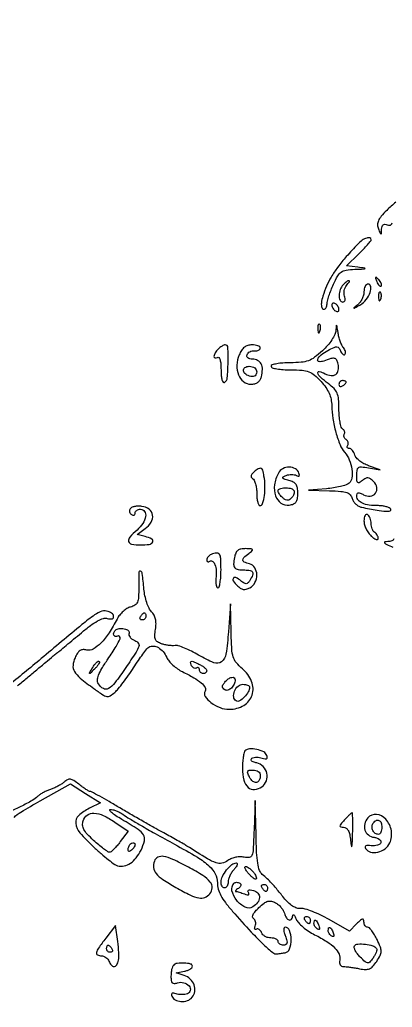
# Model space of a CAD drawing. Extents: x 50 to 925, y 21 to 441.
# Drawn here: x 615.7 to 719.9, y 164.6 to 441 of the extents above; entities that cross this region are included whole.
import ezdxf

# ---------------------------------------------------------------- set-up
doc = ezdxf.new("R2010")
doc.units = 0

msp = doc.modelspace()

# ---------------------------------------------------------------- linework, layer by layer
for points in [[(452.57679, 225.095507, -0.000001), (449.993678, 222.798179)], [(444.758148, 218.141907, -0.000001), (443, 216.578295, -0.004631)], [(720.907007, 389.898078, 0.018848), (719.638527, 388.857924, 0.015022), (718.349183, 387.645763, 0.020761), (716.818659, 385.985248, 0.070003), (716.031997, 384.739905, 0.107598), (715.7985, 383.640313, 0.097423), (716.028898, 382.5, 0.003701), (716.565278, 381.234869, 0.256661), (716.74154, 381.098094, 0.442593), (716.872336, 381.202982, 0.005925), (716.929715, 382.356989, -0.059804), (717.052576, 383.13162, -0.153591), (717.360683, 383.600292, -0.178557), (717.846057, 383.767111, -0.086228), (718.5, 383.638374, 0.086117), (719.163102, 383.507681, 0.195231), (719.632608, 383.68592, 0.155809), (719.9132, 384.183769, 0.051069)], [(720.395469, 295.674154, -0.1878), (719.768322, 295.147097, -0.076061), (718.650094, 294.948472, 0.055932), (717.843855, 294.838381, 0.571492), (717.767729, 294.578498, 0.098345), (718.352473, 294.159894, 0.007875), (720.102155, 293.400486, -0.022704)], [(615.04366, 254.547897, 0.003902), (617.754891, 256.801805, -0.000668), (620.447508, 259.069847, -0.000829), (622.959249, 261.172714, -0.000675), (625.074, 262.932424, -0.006243), (626, 263.681522, 0.005287), (626.884494, 264.394251, 0.000776), (628.659202, 265.86016, 0.000876), (630.751082, 267.599712, 0.000752), (632.946218, 269.437255, -0.014492), (635.471361, 271.435665, -0.034083), (637.491129, 272.736996, -0.046306), (639.080974, 273.431148, -0.157906), (640.196218, 273.437723, 0.102056), (641.431716, 273.30886, 0.353864), (641.96378, 273.834903, 0.251861), (641.621097, 274.686448, 0.082269), (640.414058, 275.394606, 0.169586), (638.691846, 275.447031, 0.077393), (636.64873, 274.434712, 0.019887), (633.083665, 271.700426, 0.000978), (621.69578, 262.186219, -0.005688), (612.252595, 254.44663, -0.045361)], [(614.106656, 217.759087, -0.065072), (616.025936, 219.260493, -0.005599), (621.433219, 222.375776), (629.866439, 227.109403), (634.076117, 224.451949), (638.285796, 221.794496), (635.175682, 220.288223, 0.072051), (632.181734, 218.262402, 0.237901), (631.356256, 216.101823, 0.154333), (632.505294, 213.446639, 0.028374), (636.274554, 209.570357, 0.007473), (638.477985, 207.607511, 0.010132), (640.529279, 205.90584, 0.007389), (642.283041, 204.55184, 0.103049), (643.002516, 204.215481, 0.108489), (644.874467, 204.185881, 0.09697), (646.671836, 204.932393, 0.082002), (648.287834, 206.439753, 0.053416), (649.624048, 208.620169, 0.048177), (650.569962, 211.237592, 0.205293), (650.3198, 212.844373, 0.110405), (648.83532, 214.34698, 0.009849), (644.283826, 217.149121, -0.013285), (642.548761, 218.233832, -0.032722), (641.35395, 219.143477, -0.08529), (640.879084, 219.725333, -0.570559), (641.027494, 219.982948, -0.067221), (641.752102, 219.893312, -0.028452), (642.68571, 219.589916, -0.027517), (643.660139, 219.147597, -0.032258), (644.527494, 218.621022, 0.016452), (646.470782, 217.355548, 0.004983), (649.499365, 215.563293, 0.003976), (653.571581, 213.250931, 0.001745), (659, 210.250079, -0.009695), (665.387003, 206.585547, -0.047855), (668.721522, 204.123932, -0.091785), (670.407749, 201.934041, -0.118836), (671, 199.477349, 0.066124), (671.239161, 197.676826, 0.055651), (671.944876, 195.885535, 0.042151), (673.223841, 193.893403, 0.017813), (675.25, 191.441507, 0.004644), (680.477511, 185.66467, 0.016521), (683.979717, 182.109164, 0.019441), (686.482595, 179.909383, 0.21071), (687.75, 179.562961, -0.000948), (688.296728, 179.64371, -0.000684), (688.906767, 179.731776, -0.000691), (689.486913, 179.8139, -0.001501), (689.932612, 179.875, 0.286951), (691.190258, 180.917476, 0.080642), (691.612078, 183.550533, 0.084219), (691.172149, 186.111443, 0.318297), (689.917762, 187, 0.327222), (689.65852, 186.809996, 0.084883), (689.583762, 186.265625, 0.053729), (689.697651, 185.458846, 0.02894), (690, 184.5, -0.020863), (690.427418, 183.21711, -0.122299), (690.453139, 182.512583, -0.245411), (690.143365, 182.135878, -0.100657), (689.475249, 182, -0.065993), (688.911294, 182.07476, -0.08322), (688.433354, 182.29375, -0.099231), (688.113687, 182.618653, -0.145887), (688, 183, 0.193529), (687.846416, 183.381936, 0.087393), (687.403281, 183.70625, 0.067241), (686.746082, 183.926353, 0.047258), (685.968615, 184, -0.067757), (685.149169, 184.111559, -0.062634), (684.365513, 184.438938, -0.066661), (683.734209, 184.922805, -0.104709), (683.36383, 185.494256, 0.063193), (683.078857, 186.025164, 0.094061), (682.699262, 186.38913, 0.121753), (682.288318, 186.531958, 0.162858), (681.90667, 186.442319, -0.138528), (681.620629, 186.360602, -0.316706), (681.44605, 186.482738, -0.141107), (681.423344, 186.823404, -0.038168), (681.579628, 187.346912, 0.074876), (681.712673, 187.950558, 0.07574), (681.661178, 188.56413, 0.081873), (681.438539, 189.09322, 0.114379), (681.075468, 189.453358, -0.266466), (680.834309, 189.898608, -0.111002), (681.006396, 190.585326, -0.062821), (681.609853, 191.482499, -0.026455), (682.623928, 192.527272, -0.024573), (684.063144, 193.735264, -0.091536), (685.115037, 194.265064, -0.126472), (686.095499, 194.296845, -0.068153), (687.236186, 193.873597, -0.054616), (688.039394, 193.323478, -0.040503), (688.796764, 192.558177, -0.041308), (689.40015, 191.70699, -0.06969), (689.736184, 190.900834, 0.07604), (690.278764, 189.644107, 0.186815), (691.07109, 189.051635, 0.321555), (691.742176, 189.296243, 0.137959), (692.063386, 190.25, -0.198518), (692.177178, 190.490083, -0.40045), (692.368893, 190.485186, -0.08082), (692.666887, 190.069695, -0.019537), (693.014399, 189.295315, 0.091743), (693.64659, 188.299673, 0.030417), (694.904112, 187.101396, 0.029105), (696.490334, 185.914785, 0.029253), (698.201013, 184.922595, -0.023192), (701.642013, 182.982142, -0.059423), (703.864404, 181.190301, -0.091053), (705.022996, 179.467137, -0.153412), (705.20549, 177.75, 0.073065), (705.168717, 177.052872, 0.117139), (705.358808, 176.49129, 0.136489), (705.753704, 176.13079, 0.117687), (706.301676, 176, -0.026033), (707.058117, 175.960588, -0.007606), (708.215265, 175.821858, -0.00762), (709.515078, 175.625713, -0.008096), (710.782204, 175.393559, 0.038464), (712.44683, 175.191987, 0.113187), (713.574441, 175.399277, 0.110561), (714.514422, 176.080957, 0.035787), (715.562846, 177.45557, 0.027567), (716.525446, 179.11777, 0.113472), (716.804414, 180.239154, 0.09814), (716.586117, 181.453884, 0.017878), (715.67182, 183.562011, 0.022462), (714.969726, 184.87866, 0.030736), (714.215447, 185.990091, 0.031379), (713.508453, 186.795454, 0.199488), (713.016179, 187, -0.145969), (712.628662, 187.115594, -0.09922), (712.298502, 187.440625, -0.083192), (712.075967, 187.926582, -0.065953), (712, 188.5, 0.098667), (711.881144, 189.096441, 0.37595), (711.567773, 189.250996, 0.117772), (711.001584, 188.945004, 0.013866), (709.953318, 187.953318), (707.906636, 185.906636), (702.232344, 189.153138, 0.017451), (699.898244, 190.382527, 0.019752), (697.577235, 191.392379, 0.019382), (695.554209, 192.090129, 0.094263), (694.35332, 192.21717, -0.100859), (693.243589, 192.349251, -0.061863), (692.049333, 192.915969, -0.050704), (690.808295, 193.895073, -0.03155), (689.559219, 195.26735, 0.003668), (687.496357, 197.804328, 0.013662), (686.143434, 199.355162, 0.019064), (684.955305, 200.5495, 0.013833), (683.547894, 201.789427, -0.138062), (682.784112, 202.901416, -0.042417), (682.290185, 204.896605, -0.026806), (681.969579, 207.959421, -0.007435), (681.796455, 212.789427), (681.592909, 222.5), (681.255869, 214.241134, -0.003889), (680.991965, 208.811271, -0.072029), (680.650946, 207.130276, -0.274564), (679.915479, 206.52214, -0.100561), (678.513759, 206.585903, 0.062003), (677.388928, 206.723882, 0.049291), (676.170596, 206.60128, 0.048464), (674.977684, 206.237949, 0.054682), (673.927894, 205.662048, -0.100221), (672.242467, 204.927028, -0.139203), (670.607515, 205.033722, -0.051198), (668.219146, 206.170107, -0.004396), (662.462116, 209.741079, 0.009825), (661.413834, 210.375651, 0.002768), (659.754497, 211.323864, 0.002789), (657.866747, 212.374944, 0.002939), (656, 213.38649, -0.005166), (653.743151, 214.622456, -0.001828), (650.536853, 216.437147, -0.001814), (647.029276, 218.456234, -0.002133), (643.7212, 220.39541, 0.002965), (640.699096, 222.160198, 0.004566), (638.061904, 223.647402, 0.001615), (635.777534, 224.898669, 0.125118), (635.37893, 225, -0.133647), (635.0395, 225.092378, -0.010317), (634.228373, 225.592, -0.013544), (633.275827, 226.243378, -0.00991), (632.253397, 227.015318, 0.020545), (630.781304, 228.078378, 0.109617), (629.861145, 228.431032, 0.159472), (629.056915, 228.294093, 0.058614), (628.095667, 227.633599, -0.035669), (627.322895, 227.048793, -0.019975), (626.309529, 226.446078, -0.019848), (625.231535, 225.916107, -0.030376), (624.25592, 225.552772, 0.02899), (623.304735, 225.201532, 0.021758), (622.302112, 224.710756, 0.022163), (621.396533, 224.164186, 0.046167), (620.75592, 223.646551, -0.065623), (619.179969, 222.471154, -0.01278), (616.035814, 220.8174, -0.010665), (612.80914, 219.308876, -0.104376)]]:
    msp.add_lwpolyline(points, format="xyb")
for points in [[(710.25, 378.177253, 0.011207), (707.052997, 374.69436, 0.020521), (704.632378, 371.695936, 0.024879), (702.828385, 368.992215, 0.035731), (701.532082, 366.422541, 0.018876), (700.5064, 363.681221, 0.053028), (700.071267, 361.682165, 0.106196), (700.197726, 360.461472, 0.324735), (700.833333, 360, 0.171475), (701.151288, 360.112346, 0.094016), (701.421875, 360.430989, 0.074481), (701.604914, 360.90593, 0.054846), (701.666667, 361.467196, -0.066788), (701.775489, 362.278246, -0.013144), (702.200863, 363.68804, -0.013722), (702.789035, 365.315639, -0.012355), (703.485208, 366.967196, -0.022811), (704.668384, 369.300788, -0.110301), (705.658602, 370.397142, -0.117468), (706.989608, 370.932846, -0.027444), (709.401874, 371.160037, 0.001043), (711.962892, 371.265401, 0.130122), (712.268318, 371.360548, 0.701884), (712.244963, 371.468026, 0.00218), (710.293695, 371.720137), (707.087389, 372.120199), (710.543695, 375.476729, 0.008096), (711.868023, 376.805162, 0.011889), (712.98471, 378.018643, 0.007327), (713.871743, 379.060186, 0.174437), (714, 379.416629, 0.331993), (713.624028, 379.920454, 0.153136), (712.75849, 379.907221, 0.076254), (711.510657, 379.271147, 0.045565)], [(706.2, 366.8, 0.106415), (705.352538, 365.487587, 0.085699), (705.034068, 363.834811, 0.114013), (705.314048, 362.506059, 0.291911), (706.106989, 362, 0.172784), (706.477675, 362.132039, 0.150608), (706.706975, 362.476404, 0.105299), (706.748413, 363.002162, 0.058877), (706.589736, 363.626748, -0.078337), (706.435369, 364.350801, -0.056022), (706.483651, 365.179032, -0.055741), (706.715529, 365.980811, -0.075099), (707.105192, 366.626748, 0.021328), (707.909315, 367.684357, 0.542773), (707.795333, 367.963927, 0.231624), (707.295822, 367.827773, 0.016018)], [(715.564293, 367.706872, 0.036269), (715.866277, 367.059266, 0.070189), (716.210949, 366.604915, 0.120343), (716.538684, 366.40751, 0.278911), (716.806872, 366.473539, 0.20742), (716.927901, 366.779789, 0.082976), (716.837219, 367.231185, 0.063152), (716.558688, 367.753423, 0.043285), (716.124088, 368.266667, 0.011214), (715.463552, 368.893514, 0.400052), (715.270328, 368.888819, 0.286372), (715.21821, 368.663782, 0.008399)], [(712, 364.860243, -0.06877), (711.871907, 363.933329, -0.044227), (711.485937, 362.917306, -0.043792), (710.919841, 361.970701, -0.06151), (710.25, 361.250755, 0.002382), (709.204004, 360.363748, 0.69866), (709.232185, 360.288182, 0.13135), (709.455895, 360.349377, 0.001136), (711, 361.255111, 0.094469), (712.618786, 362.67817, 0.07904), (713.724218, 364.684817, 0.127957), (713.873604, 366.317581, 0.367156), (713.069551, 367, 0.191135), (712.661107, 366.837944, 0.088188), (712.314181, 366.371446, 0.06801), (712.078818, 365.679148, 0.048013)], [(716.078947, 363.416667, 0.018894), (716.137993, 362.670344, 0.168741), (716.279315, 362.37858, 0.470617), (716.461564, 362.395823, 0.054073), (716.683114, 362.8125, 0.051402), (716.839148, 363.359369, 0.05415), (716.876576, 363.916927, 0.060344), (716.797407, 364.402231, 0.126455), (716.604167, 364.729167, 0.296942), (716.385309, 364.77538, 0.208169), (716.200665, 364.592839, 0.077125), (716.089945, 364.112848, 0.028489)], [(703, 361.118034, 0.085235), (703.073533, 360.689814, 0.053414), (703.29375, 360.230237, 0.051777), (703.617474, 359.810561, 0.064269), (704, 359.5, 0.076764), (704.382383, 359.338175, 0.154201), (704.70625, 359.357263, 0.186277), (704.920761, 359.550471, 0.117858), (705, 359.881966, 0.085235), (704.926467, 360.310186, 0.053414), (704.70625, 360.769763, 0.051777), (704.382526, 361.189439, 0.064269), (704, 361.5, 0.076764), (703.617617, 361.661825, 0.154201), (703.29375, 361.642737, 0.186277), (703.079239, 361.449529, 0.117858)], [(704.149832, 354.071005, -0.09505), (703.847079, 352.890925, -0.0351), (703.003833, 351.386363, -0.032498), (701.805064, 349.796241, -0.029577), (700.374308, 348.321005, -0.025625), (698.190196, 346.517175, -0.071519), (696.446837, 345.573144, -0.067476), (694.450176, 345.129268, -0.021004), (691.374308, 345, 0.017508), (689.314179, 344.927841, 0.028493), (687.578703, 344.70625, 0.028019), (686.289339, 344.390736, 0.329943), (686, 344, 0.332484), (686.292366, 343.608934, 0.026869), (687.619766, 343.29375, 0.027799), (689.40035, 343.072145, 0.017061), (691.514096, 343, -0.017658), (694.728061, 342.886463, -0.074068), (696.610023, 342.468603, -0.086986), (698.134654, 341.554923, -0.029812), (699.984783, 339.75, -0.032029), (701.32645, 338.070794, -0.048267), (702.246146, 336.440512, -0.052615), (702.782844, 334.776718, -0.049274), (702.976263, 333, 0.037737), (703.282626, 329.421602, 0.027211), (704.138785, 325.505757, 0.026916), (705.3107, 322.010167, 0.087296), (706.587512, 319.934383, -0.085381), (707.880954, 317.849368, -0.061285), (708.593762, 315.196407, -0.065829), (708.614986, 312.728336, -0.191077), (707.810812, 311.257951, -0.09422), (706.975468, 310.796339, -0.020614), (705.387895, 310.347156, -0.020769), (703.478917, 309.97413, -0.018617), (701.474609, 309.744213), (696.5, 309.360496), (702.34362, 309.180248, -0.011334), (705.540264, 309.009054, -0.063877), (707.210874, 308.663876, -0.129734), (708.158166, 308.030492, -0.117444), (708.713111, 306.989061, 0.083326), (709.072579, 306.188516, 0.060252), (709.710346, 305.444525, 0.059635), (710.515618, 304.866424, 0.077008), (711.369492, 304.554937, 0.005352), (715.689334, 303.744847, 0.027079), (718.122935, 303.450108, 0.076889), (719.301681, 303.553033, 0.509161), (719.490694, 304.015058, 0.145439), (719.065026, 304.394747, 0.04072), (718.220891, 304.710673, 0.037411), (717.161905, 304.92748, 0.031799), (716.02277, 305, -0.031255), (713.428667, 305.162317, -0.072234), (711.550909, 305.68038, -0.112478), (710.414996, 306.521585, -0.179221), (710, 307.642173, -0.079775), (710.101918, 308.276889, -0.26529), (710.404185, 308.549434, -0.151906), (710.946166, 308.502487, -0.025877), (711.894995, 308.056197, 0.145108), (713.761442, 307.67164, 0.210313), (715.21801, 308.466599, 0.215354), (715.594687, 310.058196, 0.149489), (714.714286, 311.714286, 0.035379), (713.803823, 312.504276, 0.136041), (713.112525, 312.775206, 0.152177), (712.426026, 312.636804, 0.047974), (711.550188, 312.041653, -0.034129), (710.691366, 311.422687, -0.335898), (710.274395, 311.461094, -0.19585), (710.043216, 311.947057, -0.014307), (710, 313.457011, -0.032272), (710.100802, 315.017138, -0.217179), (710.500461, 315.659217, -0.17082), (711.313486, 315.865038, -0.018791), (713.25, 315.61579), (716.5, 315.07267), (713.273625, 316.17422, -0.041712), (711.995485, 316.733371, -0.041122), (710.821387, 317.499186, -0.044241), (709.910707, 318.345166, -0.10702), (709.456237, 319.137885, 0.04533), (709.156761, 319.85032, 0.054032), (708.747543, 320.453004, 0.06284), (708.296359, 320.865667, 0.155055), (707.873595, 321, -0.108108), (707.54088, 321.072789, -0.181844), (707.34226, 321.273452, -0.161891), (707.312125, 321.575233, -0.083218), (707.457295, 321.930902, 0.110145), (707.597587, 322.334982, 0.099917), (707.560288, 322.775821, 0.094986), (707.350569, 323.185645, 0.088941), (707, 323.5, -0.082063), (706.645885, 323.808915, -0.092249), (706.427168, 324.203881, -0.100657), (706.376253, 324.622221, -0.11907), (706.5, 325, 0.117181), (706.625047, 325.376993, 0.100558), (706.577624, 325.793158, 0.092847), (706.364134, 326.184813, 0.08344), (706.016312, 326.489919, -0.18601), (705.620245, 327.011562, -0.025038), (705.298542, 328.376145, -0.026121), (705.074213, 330.102378, -0.019252), (705, 332.02908, 0.01998), (704.888439, 334.819755, 0.079771), (704.484374, 336.477257, 0.096811), (703.62501, 337.757029, 0.037467), (702, 339.158121, -0.024823), (699.8856, 340.890008, -0.131921), (699.082983, 342.135174, -0.586944), (699.485055, 342.565648, -0.062423), (701.107359, 341.942543, 0.093056), (702.793554, 341.410172, 0.19072), (704.112727, 341.756406, 0.194124), (704.822342, 342.904188, 0.096329), (704.78439, 344.64378, 0.069411), (704.375615, 345.755068, 0.223201), (703.759739, 346.214109, 0.126107), (702.74614, 346.163815, 0.017673), (700.75, 345.467103, -0.126827), (699.417911, 345.308042, -0.484932), (699.053423, 345.924044, -0.132711), (699.999226, 347.214097, -0.049299), (701.902504, 348.449583, -0.012742), (703.622574, 349.284221, -0.115409), (704.436113, 349.446156, -0.229317), (704.969499, 349.165644, -0.06745), (705.426042, 348.332135, 0.045065), (705.708763, 347.756409, 0.086682), (706.046468, 347.370966, 0.143077), (706.379986, 347.232248, 0.227648), (706.666039, 347.332706, 0.172867), (706.823608, 347.664773, 0.081828), (706.793564, 348.144134, 0.066106), (706.588448, 348.692555, 0.050342), (706.230986, 349.225834, -0.065474), (705.795352, 349.920129, -0.023406), (705.357733, 351.006964, -0.022753), (704.983744, 352.257984, -0.024956), (704.738317, 353.5, 0.002078), (704.479487, 355.220202, 0.163168), (704.354926, 355.461231, 0.634976), (704.244215, 355.419413, 0.004138)], [(699.078947, 354.416667, 0.018894), (699.137993, 353.670344, 0.168741), (699.279315, 353.37858, 0.470617), (699.461564, 353.395823, 0.054073), (699.683114, 353.8125, 0.051402), (699.839148, 354.359369, 0.05415), (699.876576, 354.916927, 0.060344), (699.797407, 355.402231, 0.126455), (699.604167, 355.729167, 0.296942), (699.385309, 355.77538, 0.208169), (699.200665, 355.592839, 0.077125), (699.089945, 355.112848, 0.028489)], [(671.2, 348.8, 0.054922), (670.358737, 347.750411, 0.120375), (670.030764, 346.781322, 0.380775), (670.329409, 346.380971, 0.191234), (671, 346.5, -0.372961), (671.403195, 346.434772, -0.104919), (671.726811, 345.824194, -0.050431), (671.936428, 344.655839, -0.019189), (672, 343, 0.019189), (672.063572, 341.344161, 0.050431), (672.273189, 340.175806, 0.104919), (672.596805, 339.565228, 0.372961), (673, 339.5, 0.237874), (673.761762, 340.742033, 0.016012), (673.980605, 345.023733, 0.014607), (673.937215, 349.29126, 0.402726), (673.2, 350, 0.102712), (672.811004, 349.919239, 0.032763), (672.2825, 349.6475, 0.031128), (671.71821, 349.259244, 0.030136)], [(677.076163, 347.183873, 0.086527), (676.431734, 344.30308, 0.107637), (676.886858, 341.603113, 0.131762), (678.307589, 339.708635, 0.167882), (680.358618, 339, 0.060638), (681.444867, 339.132222, 0.093918), (682.30137, 339.524559, 0.099503), (682.921751, 340.183043, 0.075513), (683.314972, 341.096452, 0.06155), (683.58342, 343.105491, 0.121145), (683.216389, 344.664422, 0.154039), (682.254022, 345.641103, 0.122382), (680.809678, 346, -0.057607), (680.053954, 346.087359, -0.113768), (679.514705, 346.35234, -0.159186), (679.253834, 346.757748, -0.149907), (679.274295, 347.25, -0.110135), (679.566248, 347.7172, -0.075877), (680.068171, 348.092014, -0.070813), (680.696866, 348.320485, -0.073015), (681.357629, 348.361111, 0.052114), (681.986127, 348.373537, 0.076266), (682.517553, 348.524132, 0.101034), (682.872814, 348.783027, 0.18705), (683, 349.111111, 0.237235), (682.828666, 349.451895, 0.070481), (682.301263, 349.738889, 0.053917), (681.532354, 349.935134, 0.035555), (680.62132, 350, 0.074344), (679.476436, 349.828823, 0.09389), (678.530428, 349.331427, 0.082314), (677.745201, 348.463208, 0.044602)], [(682, 342.426676, -0.099154), (681.878535, 341.820192, -0.133817), (681.53647, 341.380696, -0.126354), (681.00171, 341.159635, -0.083236), (680.332866, 341.176676, -0.100818), (678.900237, 341.769787, -0.210781), (678.270086, 342.770795, -0.297834), (678.672718, 343.642779, -0.14074), (679.916667, 344, -0.066422), (680.751548, 343.888599, -0.09567), (681.41896, 343.561201, -0.111791), (681.84677, 343.054646, -0.12024)], [(705, 338.940983, 0.108972), (705.078288, 338.586039, 0.182303), (705.29375, 338.3746, 0.161196), (705.6179, 338.343488, 0.082592), (706, 338.5, 0.029505), (706.382774, 338.768994, 0.035638), (706.70625, 339.066025, 0.038439), (706.934461, 339.34829, 0.151918), (707, 339.559017, 0.210953), (706.92554, 339.727648, 0.081139), (706.70625, 339.870461, 0.061769), (706.382849, 339.967655, 0.042167), (706, 340, 0.105053), (705.618444, 339.918938, 0.099167), (705.29375, 339.688914, 0.09642), (705.076123, 339.345238, 0.093332)], [(681.59851, 314.70212, 0.032314), (680.794317, 314.02726, 0.117097), (680.433679, 313.470613, 0.210099), (680.467768, 313.000761, 0.133439), (680.84851, 312.593626, -0.1479), (681.292619, 312.090881, -0.039867), (681.66175, 311.080227, -0.036739), (681.91526, 309.810392, -0.030911), (682, 308.440983, 0.024329), (682.064201, 307.122317, 0.038732), (682.26041, 306.010789, 0.045672), (682.543611, 305.218836, 0.291914), (682.886501, 305, 0.33183), (683.655611, 305.573586, 0.038238), (684.139746, 307.814549, 0.038881), (684.302762, 310.592835, 0.041593), (684.02503, 313.299477, 0.016503), (683.661945, 314.935476, 0.201481), (683.282439, 315.43569, 0.267261), (682.726983, 315.436694, 0.028274)], [(688.067661, 314.126426, 0.086038), (686.975097, 310.826678, 0.119463), (687.253014, 307.73699, 0.161153), (688.782493, 305.712763, 0.188339), (691.11309, 305.162508, 0.058338), (692.308337, 305.476639, 0.143461), (693.019503, 306.026901, 0.121353), (693.390602, 306.940682, 0.036076), (693.5, 308.454915, 0.040523), (693.3782, 309.955313, 0.111302), (692.982866, 310.934588, 0.1228), (692.233468, 311.593236, 0.054932), (691, 312.067267, -0.010508), (689.63094, 312.458231, -0.189354), (689.280941, 312.737495, -0.414937), (689.360385, 313.031893, -0.029333), (690.202113, 313.450965, -0.054455), (690.94048, 313.674921, -0.046591), (691.750156, 313.750093, -0.048881), (692.507018, 313.675512, -0.089656), (693.081845, 313.449417, 0.054993), (693.55218, 313.225863, 0.275984), (693.825937, 313.282708, 0.244968), (693.927331, 313.563066, 0.046297), (693.801404, 314.110804, 0.182513), (692.812128, 315.335264, 0.132635), (691.106482, 315.800814, 0.123206), (689.299876, 315.354008, 0.149031)], [(692.324657, 309.342009, -0.173199), (692.491883, 308.989005, -0.081927), (692.459188, 308.479466, -0.066134), (692.240002, 307.896518, -0.050294), (691.858645, 307.329678, -0.054525), (691.245179, 306.735853, -0.144055), (690.681913, 306.514756, -0.14287), (690.085596, 306.633102, -0.053298), (689.367321, 307.110114, -0.034501), (688.84409, 307.609114, -0.035842), (688.401651, 308.169331, -0.03834), (688.093668, 308.707018, -0.111339), (688, 309.122445, -0.323797), (688.435345, 309.724212, -0.066973), (689.798404, 309.978552, -0.060999), (691.334469, 309.869124, -0.149201)], [(646.578124, 304.126408, 0.10194), (646.422755, 303.701294, 0.098582), (646.445325, 303.243975, 0.097235), (646.642343, 302.825159, 0.09621), (646.983688, 302.510081, 0.080893), (647.372105, 302.349448, 0.159256), (647.701458, 302.377561, 0.183522), (647.920165, 302.587109, 0.111402), (648, 302.940983, -0.140337), (648.115626, 303.344827, -0.099915), (648.440625, 303.688914, -0.085131), (648.926682, 303.920655, -0.06887), (649.5, 304, -0.252698), (650.623738, 303.393328, -0.190011), (650.915094, 301.993351, -0.105418), (650.13357, 300.039044, -0.066251), (648.5, 298.186949, 0.030488), (646.475619, 296.197651, 0.246739), (646.164704, 294.976794, 0.30226), (646.995874, 294.203576, 0.040581), (649.5, 294, 0.035015), (651.935528, 294.170768, 0.24035), (652.888736, 294.839473, 0.419397), (652.634334, 295.642109, 0.053121), (650.75, 296.358877), (648.5, 296.951017), (650.806898, 298.572065, 0.10643), (652.460331, 300.360476, 0.173533), (652.847334, 302.367409, 0.195466), (651.872628, 303.996367, 0.133359), (649.844436, 304.80731, 0.036547), (648.783131, 304.852069, 0.043679), (647.789537, 304.73406, 0.049157), (646.996047, 304.485337, 0.155033)], [(712, 300.714005, 0.068887), (712.145732, 299.661271, 0.042028), (712.5875, 298.484479, 0.041359), (713.234455, 297.369593, 0.056751), (714, 296.5, 0.02862), (714.768811, 295.880401, 0.069666), (715.4125, 295.543646, 0.165425), (715.819239, 295.537538, 0.325278), (716, 295.785995, 0.078865), (715.926196, 296.250998, 0.053385), (715.70625, 296.741572, 0.052659), (715.38256, 297.182395, 0.069771), (715, 297.5, -0.108893), (714.616544, 297.872201, -0.050757), (714.29375, 298.489314, -0.046925), (714.074101, 299.234268, -0.048273), (714, 300, 0.048273), (713.925899, 300.765732, 0.046925), (713.70625, 301.510686, 0.050757), (713.383456, 302.127799, 0.108893), (713, 302.5, 0.239327), (712.617789, 302.532088, 0.170194), (712.289721, 302.242477, 0.088896), (712.069643, 301.606387, 0.038962)], [(669.25, 291.337719, 0.061896), (668.772034, 291.072143, 0.05974), (668.367188, 290.69489, 0.064692), (668.092448, 290.268252, 0.111184), (668, 289.85765, 0.104805), (668.069668, 289.528932, 0.179961), (668.262969, 289.331097, 0.164563), (668.55329, 289.297658, 0.085721), (668.895215, 289.435239, -0.314954), (669.683504, 289.390524, -0.143721), (670.312175, 288.506948, -0.073007), (670.636175, 286.796102, -0.037703), (670.562063, 284.614834, 0.031004), (670.514586, 283.612833, 0.050537), (670.612699, 282.768107, 0.068316), (670.82705, 282.186384, 0.277118), (671.137513, 282, 0.337248), (671.475359, 282.257119, 0.024731), (671.746645, 283.46875, 0.02649), (671.937799, 285.083271, 0.016222), (672, 287, 0.011136), (671.928522, 290.208879, 0.13086), (671.556779, 291.390566, 0.294953), (670.779942, 291.748845, 0.060579)], [(675.759742, 290.523502, 0.035392), (675.533924, 288.620785, 0.18641), (675.859968, 287.640905, 0.186821), (676.759492, 287.13585, 0.035571), (678.666667, 287, -0.043467), (680.204071, 286.866094, -0.243035), (680.841311, 286.381074, -0.219303), (680.851103, 285.538091, -0.036019), (680.060903, 284.064302, -0.050068), (679.514795, 283.36675, -0.193279), (679.023284, 283.144495, -0.155448), (678.443486, 283.302219, -0.029681), (677.552049, 283.956803, 0.050541), (676.182114, 284.877482, 0.366321), (675.46373, 284.7232, 0.323685), (675.439284, 283.931868, 0.047585), (676.521827, 282.62103, 0.048088), (677.40412, 281.893884, 0.107936), (678.206453, 281.575136, 0.111183), (679.05301, 281.624579, 0.05295), (680.069446, 282.037166, 0.151562), (681.50705, 283.494553, 0.122644), (682.018126, 285.641845, 0.134791), (681.449761, 287.630575, 0.194571), (680, 288.710251, -0.033878), (678.513538, 289.208642, -0.280394), (678.110037, 289.758798, -0.231235), (678.379539, 290.456907, -0.024653), (679.75, 291.607954, 0.013602), (680.762626, 292.420992, 0.377283), (680.808178, 292.731749, 0.242439), (680.47233, 292.923643, 0.007832), (678.866577, 292.968197, 0.048221), (677.556744, 292.857526, 0.122108), (676.69177, 292.467435, 0.126229), (676.126277, 291.72815, 0.053292)], [(649, 282.275075, -0.013073), (648.924586, 279.391208, -0.084566), (648.606769, 277.976743, -0.156124), (647.924072, 277.165391, -0.079076), (646.683421, 276.635392, 0.079157), (645.692776, 276.212005, 0.042529), (644.629632, 275.409022, 0.041), (643.659954, 274.382556, 0.050482), (642.944866, 273.276984, -0.026418), (640.68766, 269.389609, -0.048723), (638.401883, 266.54128, -0.065434), (636.264133, 264.859835, -0.197954), (634.467345, 264.597552, 0.07621), (633.407377, 264.697247, 0.130117), (632.567914, 264.421732, 0.104259), (631.852627, 263.708908, 0.037975), (631.158811, 262.449208, 0.084674), (630.593231, 260.310938, 0.160535), (630.992854, 258.594271, 0.085554), (632.597419, 256.756529, 0.013519), (636.411825, 253.824738, 0.009926), (638.896509, 252.093991, 0.101867), (640.050706, 251.625571, 0.182887), (641.005839, 251.798664, 0.04772), (642.281622, 252.741462, 0.037099), (643.249404, 253.749865, 0.009916), (644.633, 255.493216, 0.009994), (646.130793, 257.543024, 0.010164), (647.536817, 259.639698, -0.007622), (648.87208, 261.652902, -0.00996), (650.157097, 263.44984, -0.007811), (651.279213, 264.906647, -0.08653), (651.826778, 265.392943, -0.156128), (653.087235, 265.706504, -0.114845), (654.473622, 265.285797, -0.091268), (655.784952, 264.169246, -0.064061), (656.809923, 262.517828, 0.068817), (657.459267, 261.493398, 0.032936), (658.543989, 260.37073, 0.031878), (659.850976, 259.328856, 0.039244), (661.195373, 258.539662, -0.017546), (664.366005, 256.858792, -0.046054), (666.467633, 255.375494, -0.076307), (667.560676, 254.108528, -0.285685), (667.563663, 253.103009, 0.289934), (667.579859, 251.606085, 0.087845), (669.200697, 249.867813, 0.071209), (671.728813, 248.477079, 0.090432), (674.345012, 248, 0.133827), (678.370227, 249.097015, 0.183783), (680.693168, 251.998327, 0.175521), (680.555963, 255.821267, 0.122587), (678, 259.346546, -0.042532), (676.277259, 261.06626, -0.101381), (675.415591, 262.64656, -0.060753), (675.01534, 264.900259, -0.008304), (674.834378, 269.68544), (674.668756, 277.5), (674.084378, 269.711226, -0.017983), (673.390485, 263.477104, -0.191607), (672.135234, 261.312138, -0.271279), (670.014496, 261.019919, -0.034983), (665.746344, 263.149561, 0.016379), (663.719835, 264.256645, 0.019851), (661.749285, 265.154536, 0.018829), (660.056605, 265.772787, 0.114313), (659.133002, 265.851394, -0.046824), (658.352642, 265.813004, -0.021629), (657.339375, 265.902071, -0.021202), (656.274389, 266.088532, -0.02756), (655.320191, 266.353466, -0.061797), (654.216671, 266.885672, -0.1534), (653.64956, 267.567837, -0.1124), (653.477561, 268.599027, -0.025578), (653.672792, 270.37108, 0.035524), (653.815222, 271.951894, 0.061084), (653.679216, 273.265377, 0.070744), (653.255785, 274.368693, 0.069536), (652.539674, 275.317469, -0.087237), (651.868516, 276.274964, -0.029262), (651.234623, 277.86746, -0.028087), (650.726249, 279.746994, -0.028641), (650.435774, 281.659464, 0.005192), (649.980993, 286.022936, 0.269104), (649.492518, 286.679027, 0.53061), (649.050502, 286.395326, 0.006128)], [(651, 274, -0.105053), (650.918938, 273.618444, -0.099167), (650.688914, 273.29375, -0.09642), (650.345238, 273.076123, -0.093332), (649.940983, 273, -0.108972), (649.586039, 273.078288, -0.182303), (649.3746, 273.29375, -0.161196), (649.343488, 273.6179, -0.082592), (649.5, 274, -0.029505), (649.768994, 274.382774, -0.035638), (650.066025, 274.70625, -0.038439), (650.34829, 274.934461, -0.151918), (650.559017, 275, -0.210953), (650.727648, 274.92554, -0.081139), (650.870461, 274.70625, -0.061769), (650.967655, 274.382849, -0.042167)], [(646.281868, 269.292154, 0.160198), (646.25519, 268.744902, 0.098223), (646.547386, 268.162191, 0.079368), (647.114589, 267.631905, 0.059835), (647.875113, 267.241902, -0.1363), (648.844091, 266.54244, -0.253903), (649.010178, 265.615649, -0.064425), (648.227987, 263.990774, -0.004329), (645.372048, 259.68799, -0.012346), (642.317056, 255.402628, -0.098541), (640.517071, 253.79071, -0.271628), (639.08779, 253.785812, -0.120838), (637.682147, 255.142126, -0.163235), (637.433801, 256.160784, -0.071241), (637.750451, 257.533397, -0.042921), (638.665015, 259.403914, -0.013033), (640.360704, 262.069259, 0.008647), (642.661284, 265.616304, 0.042184), (643.752398, 267.744386, 0.296484), (643.624502, 268.420333, 0.353994), (643, 268.5, -0.19434), (642.416145, 268.39997, -0.26346), (642.025336, 268.74931, -0.166849), (642.028457, 269.443289, -0.11304), (642.452381, 270.119048, -0.167346), (643.479163, 270.619835, -0.083902), (644.938798, 270.553741, -0.107356), (646.064618, 270.042101, -0.336044)], [(636.578723, 259.22619, -0.001428), (635.349181, 258.05524, -0.406252), (635.219485, 258.057007, -0.342804), (635.201648, 258.199081, -0.001303), (636.100391, 259.704522, -0.024195), (636.642413, 260.515455, -0.042367), (637.175905, 261.120955, -0.056956), (637.628468, 261.465039, -0.342991), (637.902621, 261.430712, -0.289503), (637.969679, 261.133352, -0.049795), (637.711038, 260.585822, -0.040938), (637.234722, 259.922345, -0.025624)], [(668, 258.839485, -0.118371), (667.923119, 258.519288, -0.100624), (667.70625, 258.246599, -0.092471), (667.381921, 258.063501, -0.082567), (667, 258, -0.105053), (666.618444, 258.081062, -0.099167), (666.29375, 258.311086, -0.09642), (666.076123, 258.654762, -0.093332), (666, 259.059017, 0.093902), (665.931465, 259.420729, 0.172183), (665.737031, 259.644424, 0.17347), (665.446288, 259.694547, 0.095482), (665.104785, 259.564761, -0.155857), (664.72011, 259.46885, -0.122822), (664.308985, 259.600226, -0.096885), (663.932404, 259.948864, -0.06618), (663.65279, 260.462432, -0.059043), (663.474844, 261.163831, -0.401442), (663.667125, 261.425901, -0.140068), (664.211364, 261.369086, -0.011297), (665.548005, 260.796174, -0.026438), (666.486867, 260.306926, -0.035081), (667.279726, 259.76055, -0.037733), (667.845177, 259.234886, -0.188801)], [(675.984687, 256.25, -0.107304), (675.694333, 255.033009, -0.090389), (674.91415, 253.959101, -0.108482), (673.933659, 253.363198, -0.224554), (673.063245, 253.460912, -0.076691), (672.570583, 253.881513, -0.180952), (672.406132, 254.327826, -0.135887), (672.557539, 254.8642, -0.036888), (673.073886, 255.589028, -0.059187), (674.028159, 256.495721, -0.104961), (675.009172, 256.948541, -0.208173), (675.690877, 256.819418, -0.253621)], [(680, 254.19113, -0.13617), (679.633634, 252.870819, -0.058166), (678.504103, 251.408051, -0.060952), (677.180791, 250.348204, -0.28407), (676.245584, 250.348221, -0.23016), (675.551613, 251.44345, -0.124325), (675.77146, 253.061558, -0.114178), (676.762109, 254.479586, -0.185492), (678.116631, 255, -0.041032), (678.837727, 254.940725, -0.06048), (679.44676, 254.762394, -0.07952), (679.860386, 254.500549, -0.215162)], [(678.712576, 236.379243, 0.144029), (678.43419, 235.868821, 0.017991), (678.209319, 234.613405, 0.019985), (678.05209, 233.066577, 0.015335), (678, 231.368517, 0.061307), (678.391885, 228.184445, 0.146478), (679.595614, 226.157103, 0.212524), (681.377304, 225.556207, 0.135276), (683.456829, 226.344774, 0.148215), (684.702003, 227.999358, 0.142159), (684.845715, 230.096388, 0.140265), (683.842415, 231.965154, 0.143244), (682.010081, 233.001711, -0.028008), (681.037073, 233.288119, -0.106821), (680.502484, 233.619644, -0.28111), (680.413287, 233.962128, -0.182985), (680.669839, 234.295949, -0.088107), (681.235316, 234.520376, -0.04638), (681.989014, 234.603131, -0.044212), (682.80054, 234.544845, -0.051631), (683.546208, 234.343895, 0.034905), (684.328357, 234.104836, 0.192519), (684.755329, 234.170913, 0.279366), (684.923069, 234.483861, 0.066339), (684.809331, 235.09065, 0.202946), (683.944139, 236.080639, 0.061031), (682.011379, 236.743094, 0.060816), (679.960293, 236.921594, 0.189916)], [(683, 229.559017, -0.101357), (682.718926, 228.186701, -0.24805), (681.941676, 227.557571, -0.230637), (680.932706, 227.825079, -0.09198), (680.01499, 228.971992, -0.024031), (679.481001, 230.09648, -0.211393), (679.492488, 230.634206, -0.254463), (679.890013, 230.926755, -0.034034), (680.964816, 231, -0.069077), (681.742678, 230.89202, -0.085263), (682.402165, 230.576711, -0.099956), (682.843119, 230.108519, -0.139952)], [(642.270051, 216.462464), (646.004371, 213.924928), (643.814127, 210.962464, -0.016761), (642.914943, 209.82786, -0.022709), (642.024446, 208.870224, -0.020643), (641.238078, 208.15935, -0.175195), (640.797256, 208, -0.150178), (640.307131, 208.150609, -0.011136), (639.152208, 208.972557, -0.014672), (637.801977, 210.042597, -0.010584), (636.357887, 211.310831, -0.018958), (634.571902, 213.076689, -0.066442), (633.633077, 214.39045, -0.103679), (633.294166, 215.563943, -0.095758), (633.43996, 216.810831, -0.164537), (634.591241, 218.378345, -0.164098), (636.459016, 218.927312, -0.100239), (639.056281, 218.293805, -0.039469)], [(706.5, 217, 0.009953), (705.489453, 215.837672, 0.148194), (705.281261, 215.347316, 0.39017), (705.481493, 215.076548, 0.047547), (706.284647, 215, -0.159067), (707.020095, 214.759956, -0.113632), (707.590892, 214.100589, -0.070312), (708.004207, 212.957095, -0.025561), (708.271532, 211.25, 0.009233), (708.472965, 209.616429, 0.811668), (708.614075, 209.6071, 0.058775), (708.734739, 210.375492, 0.00228), (708.831897, 213.25, 0.00562), (708.871558, 215.454806, 0.009376), (708.849272, 217.310937, 0.003493), (708.79038, 218.870532, 0.401172), (708.654988, 219, 0.180624), (708.448158, 218.922763, 0.008331), (707.879642, 218.4125, 0.012942), (707.218546, 217.76631, 0.008839)], [(713.075463, 217.590928, 0.110808), (712.223007, 215.921065, 0.141543), (712.274469, 214.201952, 0.150804), (713.219838, 212.850764, 0.130615), (714.817848, 212.172897, -0.051188), (715.66789, 211.961528, -0.080951), (716.322726, 211.597342, -0.113086), (716.685803, 211.14511, -0.197608), (716.714679, 210.672897, -0.160803), (716.393574, 210.248738, -0.074708), (715.766023, 209.94188, -0.062406), (714.944402, 209.791522, -0.050427), (714.047736, 209.831377, 0.030454), (713.119175, 209.909838, 0.116072), (712.554118, 209.790758, 0.266518), (712.350806, 209.500518, 0.16233), (712.449706, 209.081377, 0.192208), (713.830071, 208.059124, 0.119869), (715.869816, 208.020257, 0.105878), (717.903279, 208.95412, 0.126108), (719.224373, 210.5931, 0.151872), (719.658825, 214.020505, 0.137242), (718.106609, 217.249197, 0.189731), (715.504648, 218.586904, 0.249476)], [(717, 215, -0.045091), (716.93082, 214.23444, -0.064972), (716.723586, 213.5875, -0.084925), (716.418575, 213.150357, -0.200667), (716.059017, 213, -0.156311), (715.174754, 213.283364, -0.118376), (714.502676, 214.057547, -0.115518), (714.245197, 215.069103, -0.144187), (714.5, 216, -0.106542), (715.303763, 216.835804, -0.248207), (716.141919, 216.925046, -0.21455), (716.77983, 216.264012, -0.086441)], [(647.183333, 208.783333, -0.034019), (646.693024, 208.355562, -0.131573), (646.322581, 208.204271, -0.290264), (646.093678, 208.31173, -0.142677), (646, 208.633333, -0.094783), (646.175276, 209.54964, -0.102202), (646.674729, 210.309147, -0.145728), (647.299565, 210.647242, -0.253202), (647.85, 210.483333, -0.212536), (647.959631, 210.197768, -0.080535), (647.867292, 209.770833, -0.061283), (647.5985, 209.274266, -0.041736)], [(653.361626, 205.5, 0.125505), (653.149347, 203.689288, 0.139446), (653.849638, 202.078532, 0.07536), (655.731731, 200.383513, 0.017229), (659.398034, 198.144455, 0.012939), (663.464014, 195.98652, 0.069528), (665.83476, 195.192401, 0.141582), (667.490514, 195.353361, 0.125622), (668.894808, 196.373252, 0.165424), (669.529581, 198.035198, 0.180804), (668.986778, 199.668908, 0.083314), (666.950445, 201.476751, 0.018459), (662.896404, 203.813424, 0.012218), (658.482758, 206.008539, 0.065597), (655.928215, 206.815807, 0.159079), (654.362185, 206.594419, 0.189324)], [(675.654988, 203.171259, 0.039834), (675.021588, 202.348252, 0.033667), (674.486153, 201.388779, 0.035013), (674.117205, 200.442317, 0.075569), (674, 199.671259, -0.057913), (673.925714, 199.032054, -0.077105), (673.70625, 198.490932, -0.095919), (673.381457, 198.128337, -0.163711), (673, 198, -0.163711), (672.618543, 198.128337, -0.095919), (672.29375, 198.490932, -0.077105), (672.074286, 199.032054, -0.057913), (672, 199.671259, -0.121637), (672.381264, 201.215289, -0.04902), (673.583652, 203.042014, -0.048614), (675.06557, 204.548294, -0.17588), (676.309975, 205, -0.326097), (676.536401, 204.834754, -0.164929), (676.530073, 204.462807, -0.06947), (676.221673, 203.874236, -0.028558)], [(681.020056, 202.475834, -0.029958), (681.472092, 201.859522, -0.04476), (681.782442, 201.26841, -0.054506), (681.925459, 200.780445, -0.24514), (681.839107, 200.505773, -0.316761), (681.560226, 200.457363, -0.044742), (681.028691, 200.769566, -0.037669), (680.385164, 201.306997, -0.022903), (679.706393, 202.029939, -0.024073), (679.11897, 202.786886, -0.054508), (678.769985, 203.421295, -0.11825), (678.704504, 203.830691, -0.391893), (678.887343, 204, -0.119899), (679.306454, 203.898032, -0.03581), (679.871781, 203.552276, -0.033646), (680.472001, 203.059146, -0.03077)], [(676.856763, 197.890313, 0.021383), (676.378798, 197.558, 0.063531), (676.094836, 197.278661, 0.225472), (676.055953, 197.10734, 0.344633), (676.168213, 197.015313, -0.052237), (676.533844, 196.968518, -0.011229), (677.152976, 196.807704, -0.011611), (677.864859, 196.587645, -0.010846), (678.582257, 196.330061, 0.026165), (679.309984, 196.093665, 0.156722), (679.702894, 196.11299, 0.366522), (679.822924, 196.328534, 0.090003), (679.662665, 196.736802, -0.130818), (679.539349, 197.144948, -0.318051), (679.703464, 197.394019, -0.130004), (680.195764, 197.450266, -0.027752), (681.047044, 197.277447, -0.142128), (682.294405, 196.532887, -0.198137), (682.745967, 195.329857, -0.157132), (682.245396, 193.931865, -0.088555), (680.900164, 192.707019, -0.264135), (678.757231, 192.60952, -0.107099), (676.411725, 194.523342, -0.107043), (675.068053, 197.237123, -0.263845), (675.63948, 199.306147, -0.112662), (675.956643, 199.505443, -0.077835), (676.375252, 199.582172, -0.072198), (676.828605, 199.528325, -0.072931), (677.246243, 199.347814, -0.139265), (677.522745, 199.04528, -0.183221), (677.560242, 198.676388, -0.128958), (677.33162, 198.274882, -0.058037)], [(685, 198, -0.042167), (684.967655, 197.617151, -0.061769), (684.870461, 197.29375, -0.081139), (684.727648, 197.07446, -0.210953), (684.559017, 197, -0.151918), (684.34829, 197.065539, -0.038439), (684.066025, 197.29375, -0.035638), (683.768994, 197.617226, -0.029505), (683.5, 198, -0.082592), (683.343488, 198.3821, -0.161196), (683.3746, 198.70625, -0.182303), (683.586039, 198.921712, -0.108972), (683.940983, 199, -0.093332), (684.345238, 198.923877, -0.09642), (684.688914, 198.70625, -0.099167), (684.918938, 198.381556, -0.105053)], [(697, 189, -0.042167), (696.967655, 188.617151, -0.061769), (696.870461, 188.29375, -0.081139), (696.727648, 188.07446, -0.210953), (696.559017, 188, -0.151918), (696.34829, 188.065539, -0.038439), (696.066025, 188.29375, -0.035638), (695.768994, 188.617226, -0.029505), (695.5, 189, -0.082592), (695.343488, 189.3821, -0.161196), (695.3746, 189.70625, -0.182303), (695.586039, 189.921712, -0.108972), (695.940983, 190, -0.093332), (696.345238, 189.923877, -0.09642), (696.688914, 189.70625, -0.099167), (696.918938, 189.381556, -0.105053)], [(699.381557, 187.448062, -0.036408), (699.556862, 186.868281, -0.155351), (699.525685, 186.512472, -0.32948), (699.325929, 186.393111, -0.1144), (698.988546, 186.507079, -0.061454), (698.610411, 186.810572, -0.051183), (698.290385, 187.21498, -0.053277), (698.072509, 187.65395, -0.088797), (698, 188.059017, -0.079093), (698.117673, 188.798253, -0.444011), (698.441482, 188.942608, -0.168622), (698.894727, 188.51997, -0.029964)], [(639.748249, 183.905609, 0.009169), (637.740316, 181.177193, 0.093509), (637.157756, 179.905688, 0.349034), (637.453383, 179.258492, 0.118219), (638.531385, 179, -0.088478), (639.159833, 178.887915, -0.06652), (639.782009, 178.559375, -0.065663), (640.303843, 178.073415, -0.081035), (640.638374, 177.5, 0.042592), (640.916706, 176.926067, 0.050144), (641.275788, 176.440625, 0.057515), (641.657423, 176.106706, 0.152135), (642, 176, 0.261395), (642.828412, 176.464847, 0.098052), (643.304583, 177.75878, 0.054134), (643.410221, 179.913766, 0.019035), (643.109147, 183), (642.496498, 187.5)], [(703.381557, 185.448062, -0.036408), (703.556862, 184.868281, -0.155351), (703.525685, 184.512472, -0.32948), (703.325929, 184.393111, -0.1144), (702.988546, 184.507079, -0.061454), (702.610411, 184.810572, -0.051183), (702.290385, 185.21498, -0.053277), (702.072509, 185.65395, -0.088797), (702, 186.059017, -0.079093), (702.117673, 186.798253, -0.444011), (702.441482, 186.942608, -0.168622), (702.894727, 186.51997, -0.029964)], [(641.5, 181, -0.082592), (641.656512, 180.6179, -0.161196), (641.6254, 180.29375, -0.182303), (641.413961, 180.078288, -0.108972), (641.059017, 180, -0.093332), (640.654762, 180.076123, -0.09642), (640.311086, 180.29375, -0.099167), (640.081062, 180.618444, -0.105053), (640, 181, -0.042167), (640.032345, 181.382849, -0.061769), (640.129539, 181.70625, -0.081139), (640.272352, 181.92554, -0.210953), (640.440983, 182, -0.151918), (640.65171, 181.934461, -0.038439), (640.933975, 181.70625, -0.035638), (641.231006, 181.382774, -0.029505)], [(715.482745, 181.02792, -0.181486), (715.563373, 180.618638, -0.046131), (715.388536, 179.952705, -0.04095), (715.032254, 179.177491, -0.031648), (714.525639, 178.397322, -0.026092), (713.596487, 177.274685, -0.228163), (713.012319, 177.042306, -0.165871), (712.355389, 177.319115, -0.012739), (710.936316, 178.649134, -0.034079), (710.145859, 179.542833, -0.046622), (709.57289, 180.450944, -0.055408), (709.274819, 181.245286, -0.203193), (709.354777, 181.765024, -0.246389), (710.280168, 182.312294, -0.042681), (712.380003, 182.240033, -0.043546), (714.4789, 181.799801, -0.182857)], [(658.666667, 176.333333, 0.114154), (658.409071, 175.920698, 0.029193), (658.195833, 175.157288, 0.028194), (658.049052, 174.233887, 0.025322), (658, 173.265946, 0.034248), (658.081678, 172.074889, 0.166914), (658.382132, 171.480045, 0.213813), (658.933062, 171.278303, 0.059336), (659.858817, 171.45519, -0.146475), (661.576398, 171.483446, -0.141435), (663.054372, 170.566195, -0.235171), (663.396544, 169.341296, -0.259299), (662.612624, 168.404844, -0.054778), (661.879427, 168.212183, -0.036021), (661.008538, 168.146304, -0.036098), (660.140507, 168.20601, -0.056452), (659.41644, 168.393691, 0.044844), (658.764448, 168.578903, 0.173992), (658.35609, 168.514098, 0.259606), (658.18026, 168.234193, 0.093024), (658.244768, 167.75068, 0.193531), (659.131816, 166.698565, 0.107139), (660.773898, 166.236111, 0.098216), (662.584607, 166.481595, 0.13774), (663.920124, 167.403755, 0.136769), (664.651268, 169.037161, 0.124343), (664.46945, 170.879035, 0.116592), (663.410257, 172.502972, 0.110599), (661.716881, 173.518979), (659.5, 174.253899), (661.75, 174.6965, 0.037577), (662.611315, 174.934275, 0.050906), (663.339062, 175.282407, 0.06167), (663.841096, 175.681047, 0.196603), (664, 176.069551, 0.3444), (663.495744, 176.714798, 0.048706), (661.712437, 176.9784, 0.047741), (659.779584, 176.889445, 0.162406)]]:
    msp.add_lwpolyline(points, format="xyb", close=True)

doc.saveas('drawing.dxf')
